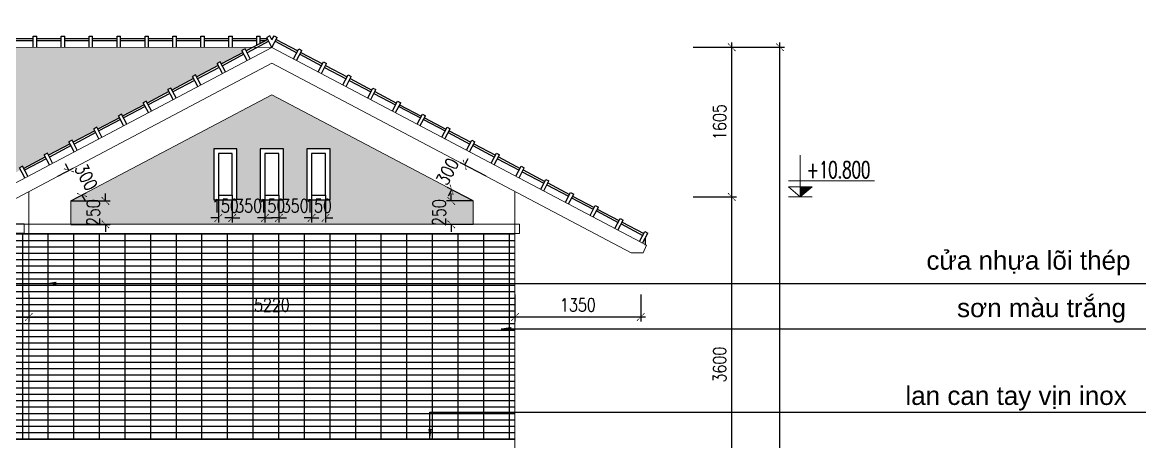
# Model space of a CAD drawing. Header units: millimetres. Extents: x -34806 to 662668, y 63228 to 99452.
# Drawn here: x 294948 to 306944, y 85265 to 89765 of the extents above; entities that cross this region are included whole.
import ezdxf
from ezdxf.enums import TextEntityAlignment as Align

# ---------------------------------------------------------------- set-up
doc = ezdxf.new("R2010")
doc.units = ezdxf.units.MM
doc.header["$LTSCALE"] = 200
doc.header["$MEASUREMENT"] = 0
doc.header["$PDMODE"] = 3
doc.header["$PDSIZE"] = 50
doc.layers.get('0').update_dxf_attribs({"color": 95, "linetype": 'CONTINUOUS'})
doc.layers.get('DEFPOINTS').update_dxf_attribs({"linetype": 'CONTINUOUS'})
for name, color, linetype in [('DIM', 1, 'CONTINUOUS'), ('Manh', 8, 'CONTINUOUS'), ('NOITHAT', 32, 'CONTINUOUS'), ('TEXT', 7, 'CONTINUOUS'), ('TPTA-Hatch', 250, 'CONTINUOUS'), ('TPTA-Text', 253, 'CONTINUOUS'), ('TPTA-Virtural', 253, 'CONTINUOUS')]:
    doc.layers.add(name, color=color, linetype=linetype)
doc.layers.add('thay', color=7, linetype='CONTINUOUS', lineweight=18)
doc.styles.add('Arial iso', font='VNARIAL.ttf')
doc.styles.add('Arial N  iso', font='VNARIALN.ttf')
doc.styles.add('RomanS', font='romans.shx', dxfattribs={"width": 0.8})
doc.styles.add('Scale', font='vnsimli.shx', dxfattribs={"width": 0.65, "bigfont": 'bigfont.shx'})
doc.dimstyles.new('D1', dxfattribs={"dimtxt": 140, "dimasz": 80, "dimexe": 50, "dimexo": 0, "dimgap": 60, "dimtad": 1, "dimdec": 0, "dimzin": 0, "dimdsep": 46, "dimtxsty": 'RomanS', "dimblk1": 'ARCHTICK', "dimblk2": 'ARCHTICK', "dimsah": 1, "dimcen": 100, "dimdle": 50, "dimclrt": 7, "dimadec": 0, "dimazin": 0, "dimtfac": 0.005, "dimtdec": 0, "dimtix": 1, "dimtofl": 0, "dimtmove": 2, "dimatfit": 3, "dimldrblk": 'ARCHTICK', "dimfxl": 1, "dimtvp": 0.8, "dimtolj": 1, "dimtzin": 0, "dimarcsym": 0})
doc.dimstyles.new('DIM-A3', dxfattribs={"dimscale": 0, "dimtxt": 160, "dimasz": 110, "dimexe": 110, "dimexo": 0, "dimgap": 110, "dimtad": 1, "dimdec": 0, "dimdsep": 46, "dimtxsty": 'RomanS', "dimblk1": 'ARCHTICK', "dimblk2": 'ARCHTICK', "dimsah": 1, "dimcen": 0.09, "dimdle": 110, "dimclrd": 256, "dimclre": 256, "dimclrt": 14, "dimadec": 0, "dimazin": 0, "dimtfac": 1, "dimtdec": 0, "dimtix": 1, "dimtmove": 2, "dimatfit": 3, "dimfxl": 110, "dimtolj": 1, "dimarcsym": 0})
pattern_1 = [(0, (1735401.293, -90843.54), (0, 68.75), []), (90, (1735401.3, -90843.54), (-275, 2e-14), [])]

# ---------------------------------------------------------------- blocks, each defined once
blk = doc.blocks.new('_ArchTick')
at = {"layer": 'DIM', "color": 150}
blk.add_lwpolyline([(0.5, 0.5, 0.133, 0, 0), (0, 0, 0, 0.133, 0), (-0.5, -0.5, 0.133, 0.133, 0)], format="xyseb", dxfattribs=at)
blk = doc.blocks.new('*D341')
at = {"layer": 'DEFPOINTS', "color": 0}
for p in [(302150, 89498), (303082, 89498), (302150, 76492)]:
    blk.add_point(p, dxfattribs=at)
at = {"layer": 'DIM', "color": 0, "lineweight": -2}
for p, q in [((302150, 89498), (303132, 89498)), ((303082, 76442), (303082, 89548)), ((302150, 76492), (303132, 76492))]:
    blk.add_line(p, q, dxfattribs=at)
at = {"layer": 'DIM', "color": 0, "lineweight": -2, "xscale": 80, "yscale": 80, "zscale": 80}
for p, rotation in [((303082, 89498), 90), ((303082, 76492), 270)]:
    blk.add_blockref('_ArchTick', p, dxfattribs=dict(at, rotation=rotation))
at = {"layer": 'DIM', "color": 7, "insert": (302944, 82855), "char_height": 140, "attachment_point": 5, "rotation": 90, "style": 'RomanS'}
blk.add_mtext('\\A1;13005', dxfattribs=at)
blk = doc.blocks.new('*D345')
at = {"layer": 'DEFPOINTS', "color": 0}
for p in [(302150, 87892), (302564, 87892), (302150, 84292)]:
    blk.add_point(p, dxfattribs=at)
at = {"layer": 'DIM', "color": 0, "lineweight": -2}
for p, q in [((302564, 84242), (302564, 87942)), ((302150, 87892), (302614, 87892)), ((302150, 84292), (302614, 84292))]:
    blk.add_line(p, q, dxfattribs=at)
at = {"layer": 'DIM', "color": 0, "lineweight": -2, "xscale": 80, "yscale": 80, "zscale": 80}
for p, rotation in [((302564, 87892), 90), ((302564, 84292), 270)]:
    blk.add_blockref('_ArchTick', p, dxfattribs=dict(at, rotation=rotation))
at = {"layer": 'DIM', "color": 7, "insert": (302434, 86092), "char_height": 140, "attachment_point": 5, "rotation": 90, "style": 'RomanS'}
blk.add_mtext('\\A1;3600', dxfattribs=at)
blk = doc.blocks.new('*D346')
at = {"layer": 'DEFPOINTS', "color": 0}
for p in [(302150, 89498), (302564, 89498), (302150, 87892)]:
    blk.add_point(p, dxfattribs=at)
at = {"layer": 'DIM', "color": 0, "lineweight": -2}
for p, q in [((302150, 89498), (302614, 89498)), ((302564, 87842), (302564, 89548)), ((302150, 87892), (302614, 87892))]:
    blk.add_line(p, q, dxfattribs=at)
at = {"layer": 'DIM', "color": 0, "lineweight": -2, "xscale": 80, "yscale": 80, "zscale": 80}
for p, rotation in [((302564, 89498), 90), ((302564, 87892), 270)]:
    blk.add_blockref('_ArchTick', p, dxfattribs=dict(at, rotation=rotation))
at = {"layer": 'DIM', "color": 7, "insert": (302434, 88695), "char_height": 140, "attachment_point": 5, "rotation": 90, "style": 'RomanS'}
blk.add_mtext('\\A1;1605', dxfattribs=at)
blk = doc.blocks.new('cao do')
at = {"layer": 'thay'}
for p, q in [((0, 445), (0, 0)), ((798, 170), (-128, 170)), ((0, 0), (-128, 106)), ((128, 106), (-128, 106)), ((0, 0), (128, 106))]:
    blk.add_line(p, q, dxfattribs=at)
at = {"layer": 'thay', "ltscale": 600}
blk.add_line((128, 0), (-128, 0), dxfattribs=at)
at = {"layer": 'thay', "color": 150, "ltscale": 600}
blk.add_solid([(0, 0), (0, 106), (128, 106)], dxfattribs=at)
at = {"layer": 'TEXT', "style": 'Arial N  iso'}
blk.add_attdef('%%P0.000', text='', height=200, dxfattribs=at).set_placement((70, 290), align=Align.MIDDLE_LEFT)
blk = doc.blocks.new('*D585')
at = {"layer": 'DEFPOINTS', "color": 0}
for p in [(293667, 86845), (295017, 86845), (295017, 86603)]:
    blk.add_point(p, dxfattribs=at)
at = {"layer": 'DIM', "color": 0, "lineweight": -2}
for p, q in [((293667, 86845), (293667, 86553)), ((295017, 86845), (295017, 86553)), ((293617, 86603), (295067, 86603))]:
    blk.add_line(p, q, dxfattribs=at)
at = {"layer": 'DIM', "color": 0, "lineweight": -2, "xscale": 80, "yscale": 80, "zscale": 80, "rotation": 180}
blk.add_blockref('_ArchTick', (293667, 86603), dxfattribs=at)
at = {"layer": 'DIM', "color": 0, "lineweight": -2, "xscale": 80, "yscale": 80, "zscale": 80}
blk.add_blockref('_ArchTick', (295017, 86603), dxfattribs=at)
at = {"layer": 'DIM', "color": 7, "insert": (294342, 86733), "char_height": 140, "attachment_point": 5, "style": 'RomanS'}
blk.add_mtext('\\A1;1350', dxfattribs=at)
blk = doc.blocks.new('*D586')
at = {"layer": 'DEFPOINTS', "color": 0}
for p in [(295017, 86845), (300237, 86845), (300237, 86603)]:
    blk.add_point(p, dxfattribs=at)
at = {"layer": 'DIM', "color": 0, "lineweight": -2}
for p, q in [((295017, 86845), (295017, 86553)), ((300237, 86845), (300237, 86553)), ((294967, 86603), (300287, 86603))]:
    blk.add_line(p, q, dxfattribs=at)
at = {"layer": 'DIM', "color": 0, "lineweight": -2, "xscale": 80, "yscale": 80, "zscale": 80, "rotation": 180}
blk.add_blockref('_ArchTick', (295017, 86603), dxfattribs=at)
at = {"layer": 'DIM', "color": 0, "lineweight": -2, "xscale": 80, "yscale": 80, "zscale": 80}
blk.add_blockref('_ArchTick', (300237, 86603), dxfattribs=at)
at = {"layer": 'DIM', "color": 7, "insert": (297627, 86733), "char_height": 140, "attachment_point": 5, "style": 'RomanS'}
blk.add_mtext('\\A1;5220', dxfattribs=at)
blk = doc.blocks.new('*D770')
at = {"layer": 'DEFPOINTS', "color": 0}
for p in [(300237, 86845), (301587, 86845), (301587, 86603)]:
    blk.add_point(p, dxfattribs=at)
at = {"layer": 'DIM', "color": 0, "lineweight": -2}
for p, q in [((300237, 86845), (300237, 86553)), ((301587, 86845), (301587, 86553)), ((300187, 86603), (301637, 86603))]:
    blk.add_line(p, q, dxfattribs=at)
at = {"layer": 'DIM', "color": 0, "lineweight": -2, "xscale": 80, "yscale": 80, "zscale": 80, "rotation": 180}
blk.add_blockref('_ArchTick', (300237, 86603), dxfattribs=at)
at = {"layer": 'DIM', "color": 0, "lineweight": -2, "xscale": 80, "yscale": 80, "zscale": 80}
blk.add_blockref('_ArchTick', (301587, 86603), dxfattribs=at)
at = {"layer": 'DIM', "color": 7, "insert": (300912, 86733), "char_height": 140, "attachment_point": 5, "style": 'RomanS'}
blk.add_mtext('\\A1;1350', dxfattribs=at)
blk = doc.blocks.new('*D1025')
at = {"color": 0, "lineweight": -2}
for p, q in [((295467, 87848), (295890, 87848)), ((295840, 87848), (295840, 87928)), ((295467, 87597), (295890, 87597)), ((295840, 87597), (295840, 87517))]:
    blk.add_line(p, q, dxfattribs=at)
at = {"layer": 'DEFPOINTS', "color": 0}
for p in [(295467, 87848), (295467, 87597), (295840, 87597)]:
    blk.add_point(p, dxfattribs=at)
at = {"color": 0, "lineweight": -2, "xscale": 80, "yscale": 80, "zscale": 80}
for p, rotation in [((295840, 87848), 270), ((295840, 87597), 90)]:
    blk.add_blockref('_ArchTick', p, dxfattribs=dict(at, rotation=rotation))
at = {"color": 7, "insert": (295710, 87723), "char_height": 140, "attachment_point": 5, "rotation": 90, "style": 'RomanS'}
blk.add_mtext('\\A1;250', dxfattribs=at)
blk = doc.blocks.new('*D1026')
at = {"color": 0, "lineweight": -2}
for p, q in [((295327, 88113), (295493, 88200)), ((295448, 88177), (295411, 88248)), ((295467, 87848), (295633, 87935)), ((295588, 87912), (295626, 87841))]:
    blk.add_line(p, q, dxfattribs=at)
at = {"layer": 'DEFPOINTS', "color": 0}
for p in [(295448, 88177), (295327, 88113), (295467, 87848)]:
    blk.add_point(p, dxfattribs=at)
at = {"color": 0, "lineweight": -2, "xscale": 80, "yscale": 80, "zscale": 80}
for p, rotation in [((295448, 88177), 297.8235305589037), ((295588, 87912), 117.8235305589036)]:
    blk.add_blockref('_ArchTick', p, dxfattribs=dict(at, rotation=rotation))
at = {"color": 7, "insert": (295633, 88105), "char_height": 140, "attachment_point": 5, "rotation": 297.8235, "style": 'RomanS'}
blk.add_mtext('\\A1;300', dxfattribs=at)
blk = doc.blocks.new('*D1027')
at = {"color": 0, "lineweight": -2}
for p, q in [((299787, 87848), (299503, 87848)), ((299553, 87848), (299553, 87928)), ((299787, 87597), (299503, 87597)), ((299553, 87597), (299553, 87517))]:
    blk.add_line(p, q, dxfattribs=at)
at = {"layer": 'DEFPOINTS', "color": 0}
for p in [(299787, 87848), (299553, 87597), (299787, 87597)]:
    blk.add_point(p, dxfattribs=at)
at = {"color": 0, "lineweight": -2, "xscale": 80, "yscale": 80, "zscale": 80}
for p, rotation in [((299553, 87848), 270), ((299553, 87597), 90)]:
    blk.add_blockref('_ArchTick', p, dxfattribs=dict(at, rotation=rotation))
at = {"color": 7, "insert": (299423, 87723), "char_height": 140, "attachment_point": 5, "rotation": 90, "style": 'RomanS'}
blk.add_mtext('\\A1;250', dxfattribs=at)
blk = doc.blocks.new('*D1028')
at = {"color": 0, "lineweight": -2}
for p, q in [((299697, 88235), (299734, 88305)), ((299927, 88113), (299653, 88258)), ((299787, 87848), (299513, 87993)), ((299557, 87969), (299520, 87898))]:
    blk.add_line(p, q, dxfattribs=at)
at = {"layer": 'DEFPOINTS', "color": 0}
for p in [(299697, 88235), (299927, 88113), (299787, 87848)]:
    blk.add_point(p, dxfattribs=at)
at = {"color": 0, "lineweight": -2, "xscale": 80, "yscale": 80, "zscale": 80}
for p, rotation in [((299697, 88235), 242.1764906441307), ((299557, 87969), 62.17649064413066)]:
    blk.add_blockref('_ArchTick', p, dxfattribs=dict(at, rotation=rotation))
at = {"color": 7, "insert": (299512, 88163), "char_height": 140, "attachment_point": 5, "rotation": 62.1765, "style": 'RomanS'}
blk.add_mtext('\\A1;300', dxfattribs=at)
blk = doc.blocks.new('*D1029')
at = {"layer": 'DEFPOINTS', "color": 0}
for p in [(297052, 87910), (297202, 87910), (297052, 87666)]:
    blk.add_point(p, dxfattribs=at)
at = {"layer": 'DIM', "color": 0, "lineweight": -2}
for p, q in [((297052, 87910), (297052, 87616)), ((297202, 87910), (297202, 87616)), ((297052, 87666), (296972, 87666)), ((297202, 87666), (297282, 87666))]:
    blk.add_line(p, q, dxfattribs=at)
at = {"layer": 'DIM', "color": 0, "lineweight": -2, "xscale": 80, "yscale": 80, "zscale": 80}
blk.add_blockref('_ArchTick', (297052, 87666), dxfattribs=at)
at = {"layer": 'DIM', "color": 0, "lineweight": -2, "xscale": 80, "yscale": 80, "zscale": 80, "rotation": 180}
blk.add_blockref('_ArchTick', (297202, 87666), dxfattribs=at)
at = {"layer": 'DIM', "color": 7, "insert": (297127, 87796), "char_height": 140, "attachment_point": 5, "style": 'RomanS'}
blk.add_mtext('\\A1;150', dxfattribs=at)
blk = doc.blocks.new('*D1030')
at = {"layer": 'DEFPOINTS', "color": 0}
for p in [(297202, 87910), (297552, 87910), (297552, 87666)]:
    blk.add_point(p, dxfattribs=at)
at = {"layer": 'DIM', "color": 0, "lineweight": -2}
for p, q in [((297202, 87910), (297202, 87616)), ((297552, 87910), (297552, 87616)), ((297202, 87666), (297122, 87666)), ((297552, 87666), (297632, 87666))]:
    blk.add_line(p, q, dxfattribs=at)
at = {"layer": 'DIM', "color": 0, "lineweight": -2, "xscale": 80, "yscale": 80, "zscale": 80}
blk.add_blockref('_ArchTick', (297202, 87666), dxfattribs=at)
at = {"layer": 'DIM', "color": 0, "lineweight": -2, "xscale": 80, "yscale": 80, "zscale": 80, "rotation": 180}
blk.add_blockref('_ArchTick', (297552, 87666), dxfattribs=at)
at = {"layer": 'DIM', "color": 7, "insert": (297377, 87796), "char_height": 140, "attachment_point": 5, "style": 'RomanS'}
blk.add_mtext('\\A1;350', dxfattribs=at)
blk = doc.blocks.new('*D1031')
at = {"layer": 'DEFPOINTS', "color": 0}
for p in [(297552, 87910), (297702, 87910), (297702, 87666)]:
    blk.add_point(p, dxfattribs=at)
at = {"layer": 'DIM', "color": 0, "lineweight": -2}
for p, q in [((297552, 87910), (297552, 87616)), ((297702, 87910), (297702, 87616)), ((297552, 87666), (297472, 87666)), ((297702, 87666), (297782, 87666))]:
    blk.add_line(p, q, dxfattribs=at)
at = {"layer": 'DIM', "color": 0, "lineweight": -2, "xscale": 80, "yscale": 80, "zscale": 80}
blk.add_blockref('_ArchTick', (297552, 87666), dxfattribs=at)
at = {"layer": 'DIM', "color": 0, "lineweight": -2, "xscale": 80, "yscale": 80, "zscale": 80, "rotation": 180}
blk.add_blockref('_ArchTick', (297702, 87666), dxfattribs=at)
at = {"layer": 'DIM', "color": 7, "insert": (297627, 87796), "char_height": 140, "attachment_point": 5, "style": 'RomanS'}
blk.add_mtext('\\A1;150', dxfattribs=at)
blk = doc.blocks.new('*D1032')
at = {"layer": 'DEFPOINTS', "color": 0}
for p in [(297702, 87910), (298052, 87910), (298052, 87666)]:
    blk.add_point(p, dxfattribs=at)
at = {"layer": 'DIM', "color": 0, "lineweight": -2}
for p, q in [((297702, 87910), (297702, 87616)), ((298052, 87910), (298052, 87616)), ((297702, 87666), (297622, 87666)), ((298052, 87666), (298132, 87666))]:
    blk.add_line(p, q, dxfattribs=at)
at = {"layer": 'DIM', "color": 0, "lineweight": -2, "xscale": 80, "yscale": 80, "zscale": 80}
blk.add_blockref('_ArchTick', (297702, 87666), dxfattribs=at)
at = {"layer": 'DIM', "color": 0, "lineweight": -2, "xscale": 80, "yscale": 80, "zscale": 80, "rotation": 180}
blk.add_blockref('_ArchTick', (298052, 87666), dxfattribs=at)
at = {"layer": 'DIM', "color": 7, "insert": (297877, 87796), "char_height": 140, "attachment_point": 5, "style": 'RomanS'}
blk.add_mtext('\\A1;350', dxfattribs=at)
blk = doc.blocks.new('*D1033')
at = {"layer": 'DEFPOINTS', "color": 0}
for p in [(298052, 87910), (298202, 87910), (298202, 87666)]:
    blk.add_point(p, dxfattribs=at)
at = {"layer": 'DIM', "color": 0, "lineweight": -2}
for p, q in [((298052, 87910), (298052, 87616)), ((298202, 87910), (298202, 87616)), ((298052, 87666), (297972, 87666)), ((298202, 87666), (298282, 87666))]:
    blk.add_line(p, q, dxfattribs=at)
at = {"layer": 'DIM', "color": 0, "lineweight": -2, "xscale": 80, "yscale": 80, "zscale": 80}
blk.add_blockref('_ArchTick', (298052, 87666), dxfattribs=at)
at = {"layer": 'DIM', "color": 0, "lineweight": -2, "xscale": 80, "yscale": 80, "zscale": 80, "rotation": 180}
blk.add_blockref('_ArchTick', (298202, 87666), dxfattribs=at)
at = {"layer": 'DIM', "color": 7, "insert": (298127, 87796), "char_height": 140, "attachment_point": 5, "style": 'RomanS'}
blk.add_mtext('\\A1;150', dxfattribs=at)

msp = doc.modelspace()

# ---------------------------------------------------------------- hatches: boundary and pattern name
h = msp.add_hatch()
h.set_pattern_fill('AR-RSHKE', color=256, scale=15, style=0)
h.set_pattern_definition([(0, (0, -114144.37), (382.5, 180), [90, -75, 105, -45, 135, -60]), (0, (90, -114136.87), (382.5, 180), [75, -285, 60, -90]), (0, (270, -114155.62), (382.5, 180), [45, -465]), (90, (0, -114144.37), (-127.5, 180), [172.5, -547.5]), (90, (90, -114144.37), (-127.5, 180), [168.75, -551.25]), (90, (165, -114144.37), (-127.5, 180), [157.5, -562.5]), (90, (270, -114155.62), (-127.5, 180), [172.5, -547.5]), (90, (315, -114155.62), (-127.5, 180), [172.5, -547.5]), (90, (450, -114144.37), (-127.5, 180), [165, -555])])
h.paths.add_polyline_path([(295459.9, 88460.9), (295448.4, 88482.8), (295481.2, 88500.1), (295492.7, 88478.2), (295725.3, 88601), (295713.7, 88622.8), (295746.5, 88640.1), (295758, 88618.3), (295990.6, 88741), (295979.1, 88762.8), (296011.8, 88780.1), (296023.3, 88758.3), (296255.9, 88881), (296244.4, 88902.9), (296277.1, 88920.1), (296288.7, 88898.3), (296521.2, 89021), (296509.7, 89042.9), (296542.5, 89060.2), (296554, 89038.3), (296786.5, 89161.1), (296775, 89182.9), (296807.8, 89200.2), (296819.3, 89178.4), (297051.8, 89301.1), (297040.3, 89322.9), (297073.1, 89340.2), (297084.6, 89318.4), (297317.2, 89441.1), (297305.6, 89463), (297338.4, 89480.2), (297349.9, 89458.4), (297422.3, 89496.6), (282268.5, 89497.5), (282268.5, 89234.6), (282277, 89234.6), (282277, 89197.6), (282268.5, 89197.6), (282268.5, 88934.6), (282277, 88934.6), (282277, 88897.6), (282268.5, 88897.6), (282268.5, 88634.6), (282277, 88634.6), (282277, 88597.6), (282268.5, 88597.6), (282268.5, 88334.6), (282277, 88334.6), (282277, 88297.6), (282268.5, 88297.6), (282268.5, 88034.6), (282277, 88034.6), (282277, 87997.6), (282268.5, 87997.6), (282268.5, 87734.6), (282277, 87734.6), (282277, 87697.6), (282268.5, 87697.6), (282268.5, 87434.6), (282277, 87434.6), (282277, 87397.6), (282202.1, 87397.6), (282202.1, 87374.3), (293605.9, 87374.3), (293619.3, 87381.4), (293619.3, 87449.4), (293591.2, 87502.6), (293624, 87519.9), (293635.5, 87498.1), (293868, 87620.8), (293856.5, 87642.6), (293889.3, 87659.9), (293900.8, 87638.1), (294133.4, 87760.8), (294121.8, 87782.7), (294154.6, 87799.9), (294166.1, 87778.1), (294398.7, 87900.8), (294387.2, 87922.7), (294419.9, 87940), (294431.4, 87918.1), (294664, 88040.9), (294652.5, 88062.7), (294685.2, 88080), (294696.8, 88058.2), (294929.3, 88180.9), (294917.8, 88202.7), (294950.6, 88220), (294962.1, 88198.2), (295194.6, 88320.9), (295183.1, 88342.8), (295215.9, 88360), (295227.4, 88338.2)])
at = {"layer": 'Manh'}
h = msp.add_hatch(dxfattribs=at)
h.set_pattern_fill('DOTS,_O', color=256, scale=350)
h.set_pattern_definition([(0, (0, -114144.37), (10.9375, 21.875), [0, -21.875])])
h.paths.add_polyline_path([(297627.1, 88987.7), (297627.1, 88408.9), (297752.1, 88408.9), (297752.1, 87860.1), (297627.1, 87860.1), (297627.1, 87597.4), (299787.1, 87597.4), (299787.1, 87847.8)])
h.paths.add_polyline_path([(298002.1, 88408.9), (298252.1, 88408.9), (298252.1, 87860.1), (298002.1, 87860.1)], flags=16)
h.paths.add_polyline_path([(298052.1, 88358.9), (298202.1, 88358.9), (298202.1, 87910.1), (298052.1, 87910.1)], flags=0)
h.paths.add_polyline_path([(297627.1, 88987.7), (295467.1, 87847.8), (295467.1, 87597.4), (297627.1, 87597.4), (297627.1, 87860.1), (297502.1, 87860.1), (297502.1, 88408.9), (297627.1, 88408.9)])
h.paths.add_polyline_path([(297252.1, 88408.9), (297252.1, 87860.1), (297002.1, 87860.1), (297002.1, 88408.9)], flags=16)
h.paths.add_polyline_path([(297202.1, 88358.9), (297202.1, 87910.1), (297052.1, 87910.1), (297052.1, 88358.9)], flags=0)
at = {"layer": 'TPTA-Hatch'}
h = msp.add_hatch(dxfattribs=at)
h.set_pattern_fill('GRATE', color=256, scale=2200, style=0)
h.set_pattern_definition(pattern_1)
h.paths.add_polyline_path([(290072.1, 87202.3), (291652.1, 87202.3), (291652.1, 85291.4), (293077.3, 85291.4), (293077.3, 87202.3), (294255.6, 87202.3), (294277.3, 87202.3), (294277.3, 85291.4), (295017.1, 85291.4), (295017.1, 87497.4), (294967.1, 87497.4), (294160.5, 87497.4), (293770.7, 87291.7), (293642.7, 87291.7), (284002.1, 87291.7), (284002.1, 85291.4), (285482.1, 85291.4), (285482.1, 87202.3), (288332.1, 87202.3), (288332.2, 85291.4), (290072.1, 85291.4)])
h.paths.add_polyline_path([(284517.8, 86334.4), (284966.5, 86334.4), (284966.5, 86124.4), (284517.8, 86124.4)], flags=24)
h.paths.add_polyline_path([(288977.8, 86334.4), (289426.5, 86334.4), (289426.5, 86124.4), (288977.8, 86124.4)], flags=24)
h.paths.add_polyline_path([(292140.4, 86334.4), (292589.1, 86334.4), (292589.1, 86124.4), (292140.4, 86124.4)], flags=24)
h.paths.add_polyline_path([(294117.8, 86838.3), (294566.5, 86838.3), (294566.5, 86628.3), (294117.8, 86628.3)], flags=25)
h = msp.add_hatch(dxfattribs=at)
h.set_pattern_fill('GRATE', color=256, scale=2200, style=0)
h.set_pattern_definition(pattern_1)
h.paths.add_polyline_path([(300237.1, 87497.4), (295017.1, 87497.4), (295017.1, 85291.4), (300237.1, 85291.4)])
h.paths.add_polyline_path([(297394.8, 86838.3), (297859.5, 86838.3), (297859.5, 86628.3), (297394.8, 86628.3)], flags=24)

# ---------------------------------------------------------------- linework, layer by layer
for p, q in [((294967.1, 87597.4), (294350, 87597.4)), ((294967.1, 87497.4), (294160.5, 87497.4)), ((301635, 87449.4), (301635, 87374.3))]:
    msp.add_line(p, q)
at = {"layer": 'NOITHAT'}
for p, q in [((295065.1, 89497.6), (295065.1, 89617.9)), ((295065.1, 89617.9), (295102.2, 89617.9)), ((295365.1, 89497.6), (295365.1, 89617.9)), ((295365.1, 89617.9), (295402.2, 89617.9)), ((295665.1, 89497.6), (295665.1, 89617.9)), ((295665.1, 89617.9), (295702.2, 89617.9)), ((295965.1, 89497.6), (295965.1, 89617.9)), ((295965.1, 89617.9), (296002.2, 89617.9)), ((296265.1, 89497.6), (296265.1, 89617.9)), ((296265.1, 89617.9), (296302.2, 89617.9)), ((296565.1, 89497.6), (296565.1, 89617.9)), ((296565.1, 89617.9), (296602.2, 89617.9)), ((296865.1, 89497.6), (296865.1, 89617.9)), ((296865.1, 89617.9), (296902.2, 89617.9)), ((297165.1, 89497.6), (297165.1, 89617.9)), ((297165.1, 89617.9), (297202.2, 89617.9)), ((297465.1, 89519.2), (297465.1, 89617.9)), ((297465.1, 89617.9), (297502.2, 89617.9)), ((297603.7, 89620.3), (297571, 89603)), ((297627.1, 89575.9), (297603.7, 89620.3)), ((297627.1, 89575.9), (297650.5, 89620.3)), ((297650.5, 89620.3), (297683.3, 89603)), ((294802.2, 89593.2), (295065.1, 89593.2)), ((294802.2, 89571.3), (295065.1, 89571.3)), ((295102.2, 89593.2), (295365.1, 89593.2)), ((295102.2, 89571.3), (295365.1, 89571.3)), ((295402.2, 89593.2), (295665.1, 89593.2)), ((295402.2, 89571.3), (295665.1, 89571.3)), ((295702.2, 89593.2), (295965.1, 89593.2)), ((295702.2, 89571.3), (295965.1, 89571.3)), ((296002.2, 89593.2), (296265.1, 89593.2)), ((296002.2, 89571.3), (296265.1, 89571.3)), ((296302.2, 89593.2), (296565.1, 89593.2)), ((296302.2, 89571.3), (296565.1, 89571.3)), ((296602.2, 89593.2), (296865.1, 89593.2)), ((296602.2, 89571.3), (296865.1, 89571.3)), ((296902.2, 89593.2), (297165.1, 89593.2)), ((296902.2, 89571.3), (297165.1, 89571.3)), ((297202.2, 89593.2), (297465.1, 89593.2)), ((297202.2, 89571.3), (297465.1, 89571.3)), ((297582.5, 89581.1), (297349.9, 89458.4)), ((297592.7, 89561.8), (297360.2, 89439)), ((297502.2, 89593.2), (297576.1, 89593.2)), ((297502.2, 89571.3), (297563.8, 89571.3)), ((297661.5, 89561.8), (297894.1, 89439)), ((297671.8, 89581.1), (297904.3, 89458.4)), ((297317.2, 89441.1), (297084.6, 89318.4)), ((297327.4, 89421.7), (297094.8, 89299)), ((297338.4, 89480.2), (297305.6, 89463)), ((297394.6, 89373.8), (297338.4, 89480.2)), ((297859.7, 89373.8), (297915.8, 89480.2)), ((297915.8, 89480.2), (297948.6, 89463)), ((297926.8, 89421.7), (298159.4, 89299)), ((297937.1, 89441.1), (298169.6, 89318.4)), ((297051.8, 89301.1), (296819.3, 89178.4)), ((297062.1, 89281.7), (296829.5, 89159)), ((297073.1, 89340.2), (297040.3, 89322.9)), ((297129.3, 89233.8), (297073.1, 89340.2)), ((298125, 89233.8), (298181.1, 89340.2)), ((298181.1, 89340.2), (298213.9, 89322.9)), ((298192.2, 89281.7), (298424.7, 89159)), ((298202.4, 89301.1), (298434.9, 89178.4)), ((296786.5, 89161.1), (296554, 89038.3)), ((296796.8, 89141.7), (296564.2, 89018.9)), ((296807.8, 89200.2), (296775, 89182.9)), ((296863.9, 89093.8), (296807.8, 89200.2)), ((298390.3, 89093.8), (298446.5, 89200.2)), ((298446.5, 89200.2), (298479.2, 89182.9)), ((298457.5, 89141.7), (298690, 89018.9)), ((298467.7, 89161.1), (298700.3, 89038.3)), ((296521.2, 89021), (296288.7, 88898.3)), ((296542.5, 89060.2), (296509.7, 89042.9)), ((296598.6, 88953.8), (296542.5, 89060.2)), ((298655.6, 88953.8), (298711.8, 89060.2)), ((298711.8, 89060.2), (298744.5, 89042.9)), ((298733, 89021), (298965.6, 88898.3)), ((296277.1, 88920.1), (296244.4, 88902.9)), ((296333.3, 88813.7), (296277.1, 88920.1)), ((296531.4, 89001.7), (296298.9, 88878.9)), ((298722.8, 89001.7), (298955.3, 88878.9)), ((298920.9, 88813.7), (298977.1, 88920.1)), ((298977.1, 88920.1), (299009.9, 88902.9)), ((296011.8, 88780.1), (295979.1, 88762.8)), ((296068, 88673.7), (296011.8, 88780.1)), ((296255.9, 88881), (296023.3, 88758.3)), ((296266.1, 88861.6), (296033.6, 88738.9)), ((298988.1, 88861.6), (299220.7, 88738.9)), ((298998.3, 88881), (299230.9, 88758.3)), ((299186.3, 88673.7), (299242.4, 88780.1)), ((299242.4, 88780.1), (299275.2, 88762.8)), ((295990.6, 88741), (295758, 88618.3)), ((296000.8, 88721.6), (295768.3, 88598.9)), ((299253.4, 88721.6), (299486, 88598.9)), ((299263.7, 88741), (299496.2, 88618.3)), ((295725.3, 88601), (295492.7, 88478.2)), ((295735.5, 88581.6), (295502.9, 88458.8)), ((295746.5, 88640.1), (295713.7, 88622.8)), ((295802.7, 88533.7), (295746.5, 88640.1)), ((299451.6, 88533.7), (299507.7, 88640.1)), ((299507.7, 88640.1), (299540.5, 88622.8)), ((299518.7, 88581.6), (299751.3, 88458.8)), ((299529, 88601), (299761.5, 88478.2)), ((295459.9, 88460.9), (295227.4, 88338.2)), ((295470.2, 88441.6), (295237.6, 88318.8)), ((295481.2, 88500.1), (295448.4, 88482.8)), ((295537.3, 88393.7), (295481.2, 88500.1)), ((299716.9, 88393.7), (299773.1, 88500.1)), ((299773.1, 88500.1), (299805.8, 88482.8)), ((299784.1, 88441.6), (300016.6, 88318.8)), ((299794.3, 88460.9), (300026.8, 88338.2)), ((295194.6, 88320.9), (294962.1, 88198.2)), ((295204.9, 88301.5), (294972.3, 88178.8)), ((295215.9, 88360), (295183.1, 88342.8)), ((295272, 88253.6), (295215.9, 88360)), ((295272, 88253.6), (295215.9, 88360)), ((299982.2, 88253.6), (300038.4, 88360)), ((299982.2, 88253.6), (300038.4, 88360)), ((300038.4, 88360), (300071.1, 88342.8)), ((300049.4, 88301.5), (300281.9, 88178.8)), ((300059.6, 88320.9), (300292.2, 88198.2)), ((294950.6, 88220), (294917.8, 88202.7)), ((295006.7, 88113.6), (294950.6, 88220)), ((300247.5, 88113.6), (300303.7, 88220)), ((300303.7, 88220), (300336.5, 88202.7)), ((300324.9, 88180.9), (300557.5, 88058.2)), ((300314.7, 88161.5), (300547.2, 88038.8)), ((300512.8, 87973.6), (300569, 88080)), ((300569, 88080), (300601.8, 88062.7)), ((300580, 88021.5), (300812.6, 87898.7)), ((300590.2, 88040.9), (300822.8, 87918.1)), ((300778.2, 87833.6), (300834.3, 87940)), ((300834.3, 87940), (300867.1, 87922.7)), ((300845.3, 87881.5), (301077.9, 87758.7)), ((300855.6, 87900.8), (301088.1, 87778.1)), ((301043.5, 87693.5), (301099.6, 87799.9)), ((301099.6, 87799.9), (301132.4, 87782.7)), ((301110.6, 87741.4), (301343.2, 87618.7)), ((301120.9, 87760.8), (301353.4, 87638.1)), ((301308.8, 87553.5), (301365, 87659.9)), ((301365, 87659.9), (301397.7, 87642.6)), ((301376, 87601.4), (301608.5, 87478.7)), ((301386.2, 87620.8), (301618.7, 87498.1)), ((301574.1, 87413.5), (301630.3, 87519.9)), ((301574.1, 87413.5), (301630.3, 87519.9)), ((301630.3, 87519.9), (301663, 87502.6))]:
    msp.add_line(p, q, dxfattribs=at)
for points in [[(295102.2, 89497.6), (295102.2, 89617.9)], [(295402.2, 89497.6), (295402.2, 89617.9)], [(295702.2, 89497.6), (295702.2, 89617.9)], [(296002.2, 89497.6), (296002.2, 89617.9)], [(296302.2, 89497.6), (296302.2, 89617.9)], [(296602.2, 89497.6), (296602.2, 89617.9)], [(296902.2, 89497.6), (296902.2, 89617.9)], [(297202.2, 89497.6), (297202.2, 89617.9)], [(297502.2, 89538.7), (297502.2, 89617.9)], [(297627.1, 89496.6), (297571, 89603)], [(297627.1, 89496.6), (297683.3, 89603)], [(297361.8, 89356.5), (297305.6, 89463)], [(297892.4, 89356.5), (297948.6, 89463)], [(297096.5, 89216.5), (297040.3, 89322.9)], [(298157.8, 89216.5), (298213.9, 89322.9)], [(296831.2, 89076.5), (296775, 89182.9)], [(298423.1, 89076.5), (298479.2, 89182.9)], [(296565.8, 88936.5), (296509.7, 89042.9)], [(298688.4, 88936.5), (298744.5, 89042.9)], [(296300.5, 88796.4), (296244.4, 88902.9)], [(298953.7, 88796.4), (299009.9, 88902.9)], [(296035.2, 88656.4), (295979.1, 88762.8)], [(299219, 88656.4), (299275.2, 88762.8)], [(295769.9, 88516.4), (295713.7, 88622.8)], [(299484.3, 88516.4), (299540.5, 88622.8)], [(295504.6, 88376.4), (295448.4, 88482.8)], [(299749.7, 88376.4), (299805.8, 88482.8)], [(295239.3, 88236.3), (295183.1, 88342.8)], [(300015, 88236.3), (300071.1, 88342.8)], [(294973.9, 88096.3), (294917.8, 88202.7)], [(300280.3, 88096.3), (300336.5, 88202.7)], [(300545.6, 87956.3), (300601.8, 88062.7)], [(300810.9, 87816.3), (300867.1, 87922.7)], [(301076.2, 87676.2), (301132.4, 87782.7)], [(301341.6, 87536.2), (301397.7, 87642.6)], [(301606.9, 87396.2), (301663, 87502.6)]]:
    msp.add_lwpolyline(points, dxfattribs=at)
at = {"layer": 'thay'}
for p, q in [((297627.1, 89496.6), (282165.1, 89497.6)), ((301611.5, 87291.7), (301648.3, 87374.3)), ((301483.6, 87291.7), (301611.5, 87291.7))]:
    msp.add_line(p, q, dxfattribs=at)
for points in [[(293605.9, 87374.3), (297627.1, 89496.6), (301648.3, 87374.3)], [(293770.7, 87291.7), (297627.1, 89326.9), (301483.6, 87291.7)], [(295017.1, 87949.5), (295017.1, 87597.4)], [(300237.1, 87949.5), (300237.1, 87597.4)], [(295017.1, 87592.1), (295017.1, 85291.4)], [(300237.1, 87592.1), (300237.1, 76492.3)]]:
    msp.add_lwpolyline(points, dxfattribs=at)
for points in [[(299787.1, 87597.4), (299787.1, 87847.8), (297627.1, 88987.7), (295467.1, 87847.8), (295467.1, 87597.4)], [(300287.1, 87497.4), (294967.1, 87497.4), (294967.1, 87597.4), (300287.1, 87597.4)]]:
    msp.add_lwpolyline(points, close=True, dxfattribs=at)
at = {"layer": 'TPTA-Virtural'}
msp.add_line((282226.5, 85291.4), (300237.1, 85291.4), dxfattribs=at)
for points in [[(297002.1, 87860.1), (297252.1, 87860.1), (297252.1, 88408.9), (297002.1, 88408.9)], [(297052.1, 87910.1), (297202.1, 87910.1), (297202.1, 88358.9), (297052.1, 88358.9)], [(297502.1, 87860.1), (297752.1, 87860.1), (297752.1, 88408.9), (297502.1, 88408.9)], [(297552.1, 87910.1), (297702.1, 87910.1), (297702.1, 88358.9), (297552.1, 88358.9)], [(298002.1, 87860.1), (298252.1, 87860.1), (298252.1, 88408.9), (298002.1, 88408.9)], [(298052.1, 87910.1), (298202.1, 87910.1), (298202.1, 88358.9), (298052.1, 88358.9)]]:
    msp.add_lwpolyline(points, close=True, dxfattribs=at)

# ---------------------------------------------------------------- block references
at = {"layer": 'DIM', "linetype": 'Continuous'}
ref = msp.add_blockref('cao do', (303300.2, 87893.2), dxfattribs=at)
ref.add_attrib('%%P0.000', '+10.800', dxfattribs={"layer": 'TEXT', "height": 180, "style": 'Scale', "width": 0.65}).set_placement((303369.7, 88183.2), align=Align.MIDDLE_LEFT)

# ---------------------------------------------------------------- texts
at = {"layer": 'TEXT', "char_height": 200, "width": 3262.791, "attachment_point": 3, "style": 'Arial iso'}
for s, insert in [('cöa nhùa lâi thÐp ', (306845.6, 87310.8)), ('s¬n mµu tr¾ng', (306797.4, 86801.2)), ('lan can tay vÞn inox', (306805, 85859.2))]:
    msp.add_mtext(s, dxfattribs=dict(at, insert=insert))

# ---------------------------------------------------------------- dimensions: what is measured, and where the dimension line sits
for p1, p2, distance, picture, middle in [((299787.1, 87847.8), (299927.1, 88113.1), 260.2, '*D1028', (299512, 88162.6)), ((295467.1, 87847.8), (295327.1, 88113.1), -137.1, '*D1026', (295633.3, 88105.1)), ((299787.1, 87847.8), (299787.1, 87597.4), -234.6, '*D1027', (299422.5, 87722.6))]:
    dim = msp.add_aligned_dim(p1=p1, p2=p2, distance=distance, dimstyle='D1')
    dim.commit()
    dim.dimension.update_dxf_attribs({"geometry": picture, "text_midpoint": middle})
dim = msp.add_linear_dim(base=(295839.6, 87597.4), p1=(295467.1, 87847.8), p2=(295467.1, 87597.4), angle=90, dimstyle='D1')
dim.commit()
dim.dimension.update_dxf_attribs({"geometry": '*D1025', "text_midpoint": (295709.6, 87722.6)})
at = {"layer": 'DIM'}
dim = msp.add_linear_dim(base=(303082.3, 89497.6), p1=(302150.4, 76492.3), p2=(302150.4, 89497.6), angle=90, dimstyle='D1', dxfattribs=at)
dim.commit()
dim.dimension.update_dxf_attribs({"geometry": '*D341', "text_midpoint": (302944.4, 82854.9), "dimtype": 128})
for base, p1, p2, picture, middle in [((302563.6479, 89497.5567), (302150.4481, 87892.0851), (302150.4481, 89497.5567), '*D346', (302433.6479, 88694.8209)), ((302563.6, 87892.1), (302150.4, 84292.3), (302150.4, 87892.1), '*D345', (302433.6, 86092.2))]:
    dim = msp.add_linear_dim(base=base, p1=p1, p2=p2, angle=90, dimstyle='D1', dxfattribs=at)
    dim.commit()
    dim.dimension.update_dxf_attribs({"geometry": picture, "text_midpoint": middle})
for base, p1, p2, picture, middle in [((297052.1, 87666.5), (297202.1, 87910.1), (297052.1, 87910.1), '*D1029', (297127.1, 87796.5)), ((297552.1, 87666.5), (297202.1, 87910.1), (297552.1, 87910.1), '*D1030', (297377.1, 87796.5)), ((297702.1, 87666.5), (297552.1, 87910.1), (297702.1, 87910.1), '*D1031', (297627.1, 87796.5)), ((298052.1, 87666.5), (297702.1, 87910.1), (298052.1, 87910.1), '*D1032', (297877.1, 87796.5)), ((298202.1, 87666.5), (298052.1, 87910.1), (298202.1, 87910.1), '*D1033', (298127.1, 87796.5)), ((295017.1, 86603.3), (293667.1, 86844.6), (295017.1, 86844.6), '*D585', (294342.1, 86733.3)), ((300237.1, 86603.3), (295017.1, 86844.6), (300237.1, 86844.6), '*D586', (297627.1, 86733.3)), ((301587.1, 86603.3), (300237.1, 86844.6), (301587.1, 86844.6), '*D770', (300912.1, 86733.3))]:
    dim = msp.add_linear_dim(base=base, p1=p1, p2=p2, dimstyle='D1', dxfattribs=at)
    dim.commit()
    dim.dimension.update_dxf_attribs({"geometry": picture, "text_midpoint": middle})

# ---------------------------------------------------------------- leaders
at = {"layer": 'TPTA-Text'}
for points in [[(294250, 88735.2), (294250, 90141), (307127.2, 90141)], [(286867.5, 86963.7), (298791, 86963.7)], [(291835.3, 86963.7), (303758.8, 86963.7)], [(295203.7, 86963.7), (307127.2, 86963.7)], [(300087, 86477.6), (307111.2, 86477.5)], [(299324.2, 85290.4), (299324.2, 85580.4), (307127.2, 85580.4)]]:
    msp.add_leader(points, dimstyle='DIM-A3', override={"dimscale": 1, "dimtad": 0}, dxfattribs=at)

doc.saveas('drawing.dxf')
